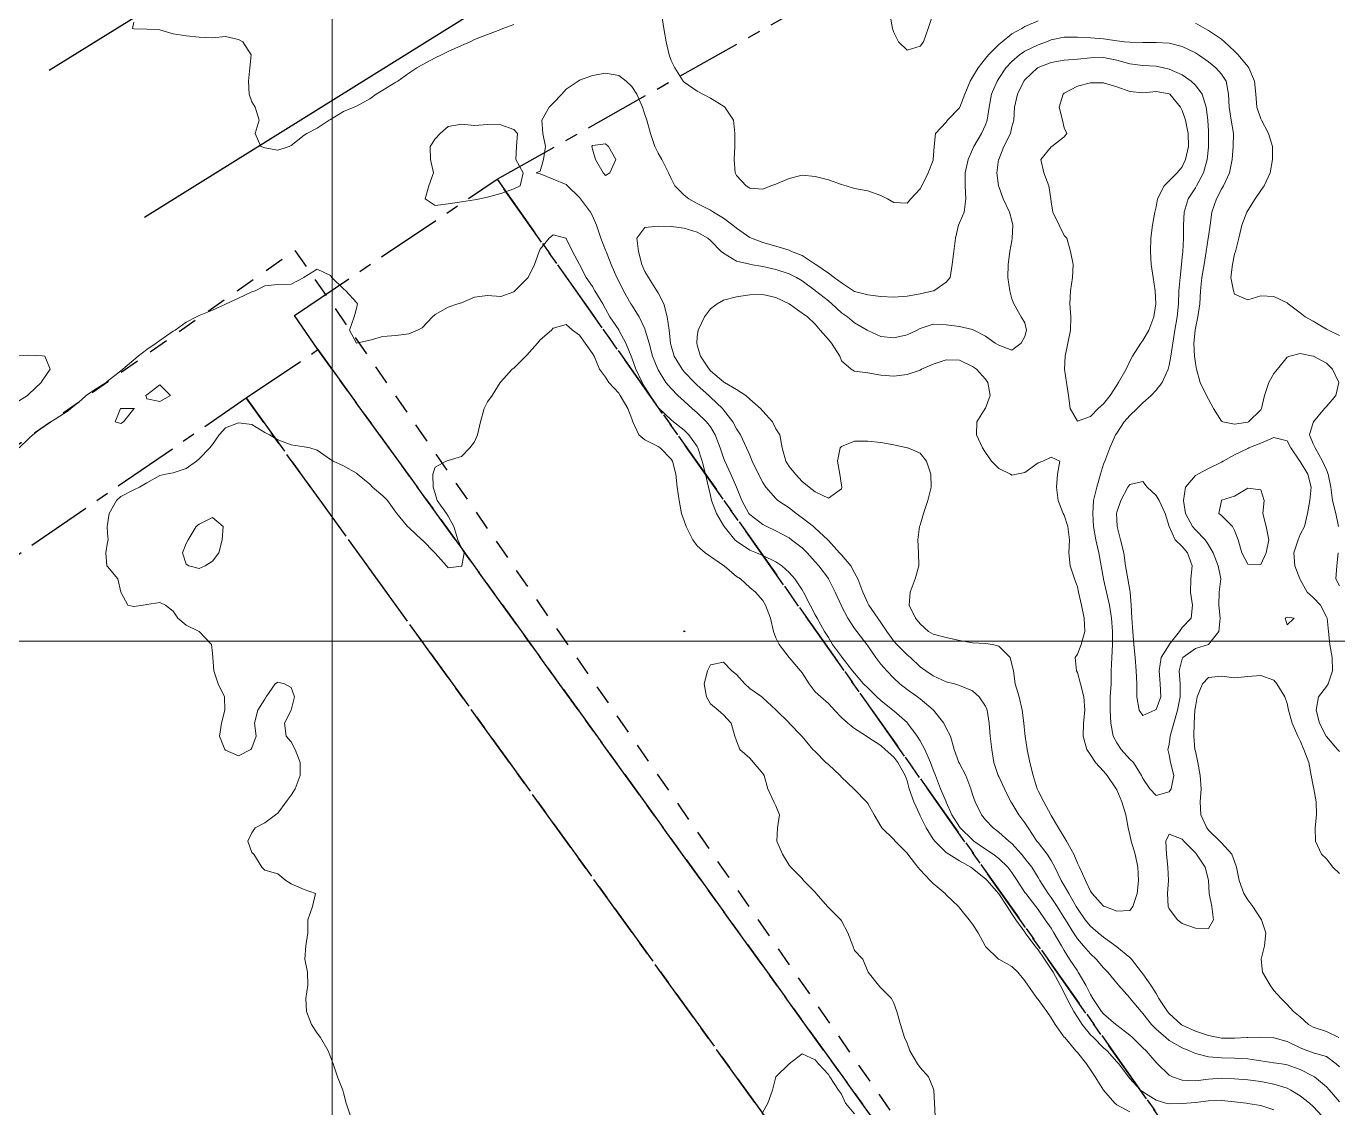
# Model space of a CAD drawing. Header units: centimetres. Extents: x 0 to 642158, y -847 to 649707.
# Drawn here: x 616955.1 to 617005.2, y 620669.6 to 620710.8 of the extents above; entities that cross this region are included whole.
import ezdxf

# ---------------------------------------------------------------- set-up
doc = ezdxf.new("R2010")
doc.units = ezdxf.units.CM
doc.header["$MEASUREMENT"] = 0
doc.linetypes.add('CENTERX2', pattern=[4, 2.5, -0.5, 0.5, -0.5])
doc.linetypes.add('JIS_02_0.7', pattern=[1.35, 0.75, -0.6])
for name, color, linetype, lineweight in [('MEV_grille', 254, 'Continuous', 9), ('WAL_parcellaire agricole', 7, 'JIS_02_0.7', 25), ('WAL_topographie 0.5', 253, 'Continuous', 20)]:
    doc.layers.add(name, color=color, linetype=linetype, lineweight=lineweight)
doc.layers.add('SPW_parcellaire cadastral', color=7, linetype='CENTERX2', lineweight=25, true_color=0xff0542)

# ---------------------------------------------------------------- blocks, each defined once
blk = doc.blocks.new('*U114')
at = {"layer": 'MEV_grille', "transparency": 33554687}
blk.add_lwpolyline([(-1338.461, 0), (1338.461, 0)], dxfattribs=at)
blk = doc.blocks.new('*U115')
at = {"layer": 'MEV_grille', "color": 0, "linetype": 'ByBlock', "lineweight": -2, "transparency": 16777216}
blk.add_blockref('*U114', (0, -1700), dxfattribs=at)
blk = doc.blocks.new('*U112')
at = {"layer": 'MEV_grille', "transparency": 33554687}
blk.add_lwpolyline([(0, 1825.476), (0, -1825.476)], dxfattribs=at)
blk = doc.blocks.new('*U113')
at = {"layer": 'MEV_grille', "color": 0, "linetype": 'ByBlock', "lineweight": -2, "transparency": 16777216}
blk.add_blockref('*U112', (1600, 0), dxfattribs=at)

msp = doc.modelspace()

# ---------------------------------------------------------------- linework, layer by layer
for points in [[(616959.655, 620703.552), (616982.944, 620718.069), (617008.046, 620732.586), (617035.72, 620747.406), (617113.599, 620785.514), (617149.59, 620803.66), (617192.99, 620824.68), (617220.21, 620838.29), (617257.26, 620856.739), (617304.592, 620879.574), (617342.397, 620898.93)], [(617283.421, 620876.852), (617222.327, 620846.91), (617191.327, 620831.788), (617146.717, 620809.104), (617121.916, 620796.553), (617076.852, 620775.08), (617033.603, 620753.757), (617000.637, 620736.82), (616975.534, 620721.245), (616956.026, 620709.147)]]:
    msp.add_lwpolyline(points)
at = {"layer": 'SPW_parcellaire cadastral'}
for points in [[(617082.838, 620766.859), (617087.915, 620758.877), (617126.08, 620714.089), (617140.94, 620702.104), (617180.2, 620666.244), (617198.721, 620649.645), (617202.743, 620647.528), (617211.738, 620638.85), (617219.57, 620629.325), (617224.544, 620619.8), (617242.443, 620568.633), (617131.683, 620480.394), (616973.114, 620705.004), (617082.838, 620766.859)], [(616966.277, 620698.502), (616965.379, 620699.807), (616973.114, 620705.004), (617131.683, 620480.394), (617089.979, 620446.981), (617077.211, 620463.523), (617115.225, 620492.551), (617093.254, 620522.584), (616966.277, 620698.502)], [(616966.277, 620698.502), (617093.254, 620522.584), (617090.635, 620520.577), (616963.541, 620696.656), (616966.277, 620698.502)], [(617090.635, 620520.577), (617054.469, 620492.986), (617020.072, 620537.549), (616919.091, 620666.134), (616963.541, 620696.656), (617090.635, 620520.577)]]:
    msp.add_lwpolyline(points, dxfattribs=at)
at = {"layer": 'WAL_parcellaire agricole'}
msp.add_lwpolyline([(616855.57, 620632.211), (616900.857, 620658.35), (616927.824, 620675.943), (616965.394, 620702.289), (616990.231, 620666.393), (617069.247, 620560.49), (617092.413, 620526.906), (616974.82, 620476.693), (616970.72, 620479.292), (616961.919, 620491.891), (616960.585, 620495.057), (616927.58, 620537.22), (616855.57, 620632.211)], dxfattribs=at)
at = {"layer": 'WAL_topographie 0.5'}
for points in [[(616989.385, 620710.25), (616989.25, 620710.076), (616988.75, 620709.933), (616988.43, 620710.25), (616988.25, 620710.603), (616988.198, 620710.75), (616988.112, 620711.25), (616988.123, 620711.75), (616988.25, 620712.003), (616988.367, 620712.25), (616988.75, 620712.642), (616988.915, 620712.75), (616989.25, 620712.909), (616989.75, 620712.799), (616989.815, 620712.75), (616990.136, 620712.25), (616990.004, 620711.75), (616989.75, 620711.299), (616989.722, 620711.25), (616989.553, 620710.75), (616989.385, 620710.25)], [(616959.25, 620711), (616959.2, 620710.75), (616959.25, 620710.737), (616959.75, 620710.726), (616960.25, 620710.703), (616960.75, 620710.55), (616961.25, 620710.474), (616961.75, 620710.427), (616962.25, 620710.4), (616962.75, 620710.447), (616963.25, 620710.328), (616963.406, 620710.25), (616963.726, 620709.75), (616963.681, 620709.25), (616963.622, 620708.75), (616963.65, 620708.25), (616963.75, 620707.95), (616963.88, 620707.75), (616964.04, 620707.25), (616963.875, 620706.75), (616964.092, 620706.25), (616964.25, 620706.206), (616964.75, 620706.116), (616965.176, 620706.25), (616965.25, 620706.285), (616965.75, 620706.68), (616965.852, 620706.75), (616966.25, 620706.957), (616966.705, 620707.25), (616966.75, 620707.281), (616967.25, 620707.586), (616967.657, 620707.75), (616967.75, 620707.79), (616968.25, 620708.065), (616968.503, 620708.25), (616968.75, 620708.4), (616969.25, 620708.703), (616969.318, 620708.75), (616969.75, 620709.05), (616970.055, 620709.25), (616970.25, 620709.371), (616970.75, 620709.633), (616970.988, 620709.75), (616971.25, 620709.879), (616971.75, 620710.102), (616972.081, 620710.25), (616972.25, 620710.333), (616972.75, 620710.529), (616973.25, 620710.72), (616973.326, 620710.75), (616973.75, 620710.905)], [(616979.399, 620711.25), (616979.478, 620710.75), (616979.555, 620710.25), (616979.675, 620709.75), (616979.75, 620709.538), (616979.886, 620709.25), (616980.204, 620708.75), (616980.25, 620708.705), (616980.75, 620708.368), (616980.964, 620708.25), (616981.25, 620708.094), (616981.75, 620707.79), (616981.805, 620707.75), (616982.124, 620707.25), (616982.186, 620706.75), (616982.186, 620706.25), (616982.16, 620705.75), (616982.197, 620705.25), (616982.25, 620705.143), (616982.617, 620704.75), (616982.75, 620704.659), (616983.25, 620704.623), (616983.553, 620704.75), (616983.75, 620704.816), (616984.25, 620705.029), (616984.75, 620705.152), (616985.25, 620705.11), (616985.75, 620704.984), (616986.25, 620704.801), (616986.425, 620704.75), (616986.75, 620704.643), (616987.25, 620704.56), (616987.75, 620704.385), (616988.004, 620704.25), (616988.25, 620704.112), (616988.75, 620704.094), (616988.901, 620704.25), (616989.25, 620704.635), (616989.317, 620704.75), (616989.553, 620705.25), (616989.75, 620705.733), (616989.754, 620705.75), (616989.791, 620706.25), (616989.834, 620706.75), (616990.25, 620707.18), (616990.295, 620707.25), (616990.75, 620707.721), (616990.768, 620707.75), (616990.951, 620708.25), (616991.155, 620708.75), (616991.25, 620708.892), (616991.466, 620709.25), (616991.75, 620709.611), (616991.86, 620709.75), (616992.25, 620710.14), (616992.386, 620710.25), (616992.75, 620710.547), (616993.136, 620710.75), (616993.25, 620710.827), (616993.75, 620711.049)], [(616999.75, 620710.958), (617000.115, 620710.75), (617000.25, 620710.677), (617000.75, 620710.345), (617000.857, 620710.25), (617001.25, 620709.893), (617001.38, 620709.75), (617001.75, 620709.308), (617001.795, 620709.25), (617002.013, 620708.75), (617002.053, 620708.25), (617002.09, 620707.75), (617002.25, 620707.307), (617002.276, 620707.25), (617002.542, 620706.75), (617002.688, 620706.25), (617002.692, 620705.75), (617002.607, 620705.25), (617002.382, 620704.75), (617002.25, 620704.572), (617002.034, 620704.25), (617001.75, 620703.81), (617001.716, 620703.75), (617001.521, 620703.25), (617001.405, 620702.75), (617001.282, 620702.25), (617001.25, 620702.144), (617001.172, 620701.75), (617001.107, 620701.25), (617001.204, 620700.75), (617001.25, 620700.615), (617001.75, 620700.404), (617002.25, 620700.556), (617002.75, 620700.534), (617003.25, 620700.285), (617003.295, 620700.25), (617003.75, 620699.901), (617003.942, 620699.75), (617004.25, 620699.582), (617004.75, 620699.287), (617004.824, 620699.25), (617005.25, 620699.045)], [(617005.25, 620669.8), (617004.867, 620670.25), (617004.75, 620670.378), (617004.297, 620670.75), (617004.25, 620670.778), (617003.75, 620671.035), (617003.25, 620671.219), (617003.04, 620671.25), (617002.75, 620671.296), (617002.25, 620671.364), (617001.75, 620671.439), (617001.25, 620671.468), (617000.75, 620671.476), (617000.25, 620671.522), (616999.75, 620671.651), (616999.526, 620671.75), (616999.25, 620671.857), (616998.75, 620672.143), (616998.62, 620672.25), (616998.25, 620672.575), (616998.083, 620672.75), (616997.75, 620673.174), (616997.679, 620673.25), (616997.266, 620673.75), (616997.25, 620673.771), (616996.82, 620674.25), (616996.75, 620674.334), (616996.409, 620674.75), (616996.25, 620674.917), (616995.962, 620675.25), (616995.75, 620675.447), (616995.487, 620675.75), (616995.25, 620676.024), (616995.105, 620676.25), (616994.797, 620676.75), (616994.75, 620676.828), (616994.484, 620677.25), (616994.25, 620677.599), (616994.137, 620677.75), (616993.812, 620678.25), (616993.75, 620678.361), (616993.516, 620678.75), (616993.25, 620679.087), (616993.112, 620679.25), (616992.75, 620679.654), (616992.635, 620679.75), (616992.25, 620680.093), (616992.042, 620680.25), (616991.75, 620680.555), (616991.595, 620680.75), (616991.347, 620681.25), (616991.25, 620681.533), (616991.181, 620681.75), (616990.992, 620682.25), (616990.75, 620682.707), (616990.728, 620682.75), (616990.543, 620683.25), (616990.404, 620683.75), (616990.25, 620684.06), (616990.155, 620684.25), (616989.764, 620684.75), (616989.75, 620684.762), (616989.25, 620685.175), (616989.149, 620685.25), (616988.75, 620685.534), (616988.479, 620685.75), (616988.25, 620685.968), (616987.978, 620686.25), (616987.75, 620686.495), (616987.557, 620686.75), (616987.25, 620687.2), (616987.214, 620687.25), (616986.834, 620687.75), (616986.75, 620687.86), (616986.488, 620688.25), (616986.25, 620688.716), (616986.232, 620688.75), (616986.012, 620689.25), (616985.759, 620689.75), (616985.75, 620689.764), (616985.382, 620690.25), (616985.25, 620690.403), (616984.943, 620690.75), (616984.75, 620690.939), (616984.348, 620691.25), (616984.25, 620691.322), (616983.75, 620691.591), (616983.398, 620691.75), (616983.25, 620691.825), (616982.75, 620692.206), (616982.713, 620692.25), (616982.448, 620692.75), (616982.25, 620693.25), (616982.25, 620693.25), (616982.025, 620693.75), (616981.8, 620694.25), (616981.75, 620694.376), (616981.622, 620694.75), (616981.435, 620695.25), (616981.25, 620695.554), (616981.1, 620695.75), (616980.75, 620696.085), (616980.559, 620696.25), (616980.25, 620696.53), (616980.012, 620696.75), (616979.75, 620697.012), (616979.551, 620697.25), (616979.25, 620697.73), (616979.24, 620697.75), (616979.044, 620698.25), (616978.908, 620698.75), (616978.766, 620699.25), (616978.75, 620699.292), (616978.531, 620699.75), (616978.25, 620700.193), (616978.215, 620700.25), (616977.935, 620700.75), (616977.75, 620701.109), (616977.679, 620701.25), (616977.461, 620701.75), (616977.267, 620702.25), (616977.25, 620702.292), (616977.075, 620702.75), (616976.899, 620703.25), (616976.75, 620703.602), (616976.675, 620703.75), (616976.297, 620704.25), (616976.25, 620704.308), (616975.801, 620704.75), (616975.75, 620704.803), (616975.25, 620705), (616974.75, 620705.209), (616974.602, 620705.25), (616974.75, 620705.312), (616974.884, 620705.75), (616974.952, 620706.25), (616974.856, 620706.75), (616974.819, 620707.25), (616975.096, 620707.75), (616975.25, 620707.911), (616975.58, 620708.25), (616975.75, 620708.436), (616976.208, 620708.75), (616976.25, 620708.779), (616976.75, 620708.958), (616977.25, 620709.046), (616977.75, 620708.955), (616978.039, 620708.75), (616978.25, 620708.547), (616978.437, 620708.25), (616978.663, 620707.75), (616978.75, 620707.474), (616978.818, 620707.25), (616978.964, 620706.75), (616979.13, 620706.25), (616979.25, 620705.995), (616979.401, 620705.75), (616979.649, 620705.25), (616979.75, 620705.026), (616979.886, 620704.75), (616980.25, 620704.399), (616980.428, 620704.25), (616980.75, 620704.078), (616981.25, 620703.825), (616981.368, 620703.75), (616981.75, 620703.522), (616982.111, 620703.25), (616982.25, 620703.131), (616982.75, 620702.781), (616982.815, 620702.75), (616983.25, 620702.587), (616983.75, 620702.455), (616984.25, 620702.294), (616984.346, 620702.25), (616984.75, 620702.091), (616985.25, 620701.768), (616985.275, 620701.75), (616985.75, 620701.42), (616985.975, 620701.25), (616986.25, 620701.045), (616986.708, 620700.75), (616986.75, 620700.725), (616987.25, 620700.587), (616987.75, 620700.533), (616988.25, 620700.499), (616988.75, 620700.546), (616989.25, 620700.636), (616989.75, 620700.744), (616989.771, 620700.75), (616990.25, 620701.078), (616990.391, 620701.25), (616990.469, 620701.75), (616990.534, 620702.25), (616990.598, 620702.75), (616990.71, 620703.25), (616990.75, 620703.34), (616990.931, 620703.75), (616990.993, 620704.25), (616990.966, 620704.75), (616990.971, 620705.25), (616991.079, 620705.75), (616991.25, 620706.14), (616991.299, 620706.25), (616991.588, 620706.75), (616991.75, 620707.078), (616991.813, 620707.25), (616991.883, 620707.75), (616991.971, 620708.25), (616992.189, 620708.75), (616992.25, 620708.844), (616992.522, 620709.25), (616992.75, 620709.498), (616993.042, 620709.75), (616993.25, 620709.887), (616993.75, 620710.126), (616994.073, 620710.25), (616994.25, 620710.32), (616994.75, 620710.419), (616995.25, 620710.429), (616995.75, 620710.403), (616996.25, 620710.358), (616996.75, 620710.284), (616997.05, 620710.25), (616997.25, 620710.226), (616997.75, 620710.222), (616998.25, 620710.223), (616998.75, 620710.188), (616999.25, 620710.066), (616999.75, 620709.827), (616999.866, 620709.75), (617000.25, 620709.479), (617000.53, 620709.25), (617000.75, 620709.009), (617000.925, 620708.75), (617001.019, 620708.25), (617001.035, 620707.75), (617001.117, 620707.25), (617001.209, 620706.75), (617001.195, 620706.25), (617001.149, 620705.75), (617001.047, 620705.25), (617000.82, 620704.75), (617000.75, 620704.624), (617000.553, 620704.25), (617000.384, 620703.75), (617000.314, 620703.25), (617000.25, 620702.818), (617000.241, 620702.75), (617000.163, 620702.25), (617000.081, 620701.75), (617000.004, 620701.25), (616999.953, 620700.75), (616999.916, 620700.25), (616999.848, 620699.75), (616999.75, 620699.314), (616999.738, 620699.25), (616999.691, 620698.75), (616999.721, 620698.25), (616999.75, 620697.985), (616999.79, 620697.75), (616999.934, 620697.25), (617000.17, 620696.75), (617000.25, 620696.609), (617000.445, 620696.25), (617000.75, 620695.777), (617000.803, 620695.75), (617001.25, 620695.652), (617001.75, 620695.738), (617001.774, 620695.75), (617002.25, 620696.205), (617002.274, 620696.25), (617002.394, 620696.75), (617002.551, 620697.25), (617002.75, 620697.585), (617002.884, 620697.75), (617003.25, 620698.208), (617003.351, 620698.25), (617003.75, 620698.358), (617004.25, 620698.254), (617004.257, 620698.25), (617004.75, 620697.987), (617004.977, 620697.75), (617005.227, 620697.25), (617005.105, 620696.75), (617004.75, 620696.33), (617004.679, 620696.25), (617004.257, 620695.75), (617004.25, 620695.725), (617004.11, 620695.25), (617004.25, 620694.912), (617004.323, 620694.75), (617004.604, 620694.25), (617004.75, 620693.911), (617004.821, 620693.75), (617004.92, 620693.25), (617004.987, 620692.75), (617005.114, 620692.25), (617005.206, 620691.75)], [(617005.25, 620671.139), (617005.129, 620671.25), (617004.75, 620671.532), (617004.25, 620671.675), (617004.045, 620671.75), (617003.75, 620671.865), (617003.25, 620672.106), (617002.75, 620672.249), (617002.719, 620672.25), (617002.25, 620672.27), (617001.75, 620672.253), (617001.712, 620672.25), (617001.25, 620672.227), (617000.75, 620672.23), (617000.636, 620672.25), (617000.25, 620672.332), (616999.75, 620672.498), (616999.25, 620672.721), (616999.207, 620672.75), (616998.75, 620673.177), (616998.687, 620673.25), (616998.363, 620673.75), (616998.25, 620673.939), (616998.057, 620674.25), (616997.75, 620674.686), (616997.702, 620674.75), (616997.311, 620675.25), (616997.25, 620675.31), (616996.75, 620675.713), (616996.706, 620675.75), (616996.25, 620676.08), (616996.049, 620676.25), (616995.75, 620676.504), (616995.549, 620676.75), (616995.25, 620677.177), (616995.206, 620677.25), (616994.92, 620677.75), (616994.75, 620678.053), (616994.633, 620678.25), (616994.39, 620678.75), (616994.25, 620679.007), (616994.098, 620679.25), (616993.75, 620679.696), (616993.708, 620679.75), (616993.377, 620680.25), (616993.25, 620680.441), (616993.012, 620680.75), (616992.75, 620681.199), (616992.717, 620681.25), (616992.472, 620681.75), (616992.25, 620682.21), (616992.232, 620682.25), (616992.068, 620682.75), (616991.98, 620683.25), (616991.924, 620683.75), (616991.88, 620684.25), (616991.806, 620684.75), (616991.75, 620684.902), (616991.507, 620685.25), (616991.25, 620685.478), (616990.75, 620685.692), (616990.556, 620685.75), (616990.25, 620685.83), (616989.75, 620686.056), (616989.471, 620686.25), (616989.25, 620686.405), (616988.877, 620686.75), (616988.75, 620686.859), (616988.356, 620687.25), (616988.25, 620687.374), (616987.979, 620687.75), (616987.75, 620688.091), (616987.635, 620688.25), (616987.292, 620688.75), (616987.25, 620688.834), (616987.069, 620689.25), (616986.88, 620689.75), (616986.75, 620689.985), (616986.607, 620690.25), (616986.25, 620690.667), (616986.18, 620690.75), (616985.75, 620691.223), (616985.726, 620691.25), (616985.25, 620691.691), (616985.18, 620691.75), (616984.75, 620692.083), (616984.525, 620692.25), (616984.25, 620692.461), (616983.827, 620692.75), (616983.75, 620692.818), (616983.365, 620693.25), (616983.25, 620693.43), (616983.081, 620693.75), (616982.847, 620694.25), (616982.75, 620694.479), (616982.628, 620694.75), (616982.398, 620695.25), (616982.25, 620695.476), (616982.099, 620695.75), (616981.75, 620696.204), (616981.712, 620696.25), (616981.25, 620696.693), (616981.187, 620696.75), (616980.75, 620697.147), (616980.64, 620697.25), (616980.25, 620697.654), (616980.168, 620697.75), (616979.861, 620698.25), (616979.75, 620698.642), (616979.723, 620698.75), (616979.671, 620699.25), (616979.603, 620699.75), (616979.474, 620700.25), (616979.25, 620700.674), (616979.207, 620700.75), (616978.885, 620701.25), (616978.75, 620701.481), (616978.636, 620701.75), (616978.506, 620702.25), (616978.445, 620702.75), (616978.75, 620703.155), (616979.25, 620703.214), (616979.75, 620703.197), (616980.25, 620703.132), (616980.75, 620702.981), (616981.151, 620702.75), (616981.25, 620702.664), (616981.666, 620702.25), (616981.75, 620702.177), (616982.25, 620701.882), (616982.75, 620701.756), (616982.783, 620701.75), (616983.25, 620701.669), (616983.75, 620701.554), (616984.25, 620701.391), (616984.528, 620701.25), (616984.75, 620701.122), (616985.25, 620700.761), (616985.263, 620700.75), (616985.75, 620700.358), (616985.882, 620700.25), (616986.25, 620699.911), (616986.474, 620699.75), (616986.75, 620699.53), (616987.23, 620699.25), (616987.25, 620699.235), (616987.75, 620698.996), (616988.25, 620698.949), (616988.75, 620699.068), (616989.133, 620699.25), (616989.25, 620699.313), (616989.75, 620699.469), (616990.25, 620699.444), (616990.75, 620699.385), (616991.25, 620699.272), (616991.295, 620699.25), (616991.75, 620699.012), (616992.118, 620698.75), (616992.25, 620698.667), (616992.75, 620698.479), (616993.105, 620698.75), (616993.25, 620699.008), (616993.313, 620699.25), (616993.25, 620699.518), (616993.102, 620699.75), (616992.828, 620700.25), (616992.75, 620700.439), (616992.679, 620700.75), (616992.596, 620701.25), (616992.615, 620701.75), (616992.676, 620702.25), (616992.75, 620702.657), (616992.763, 620702.75), (616992.792, 620703.25), (616992.75, 620703.41), (616992.654, 620703.75), (616992.419, 620704.25), (616992.25, 620704.725), (616992.242, 620704.75), (616992.179, 620705.25), (616992.246, 620705.75), (616992.25, 620705.76), (616992.45, 620706.25), (616992.693, 620706.75), (616992.75, 620706.997), (616992.824, 620707.25), (616992.854, 620707.75), (616992.967, 620708.25), (616993.212, 620708.75), (616993.25, 620708.798), (616993.726, 620709.25), (616993.75, 620709.265), (616994.25, 620709.454), (616994.75, 620709.546), (616995.25, 620709.586), (616995.75, 620709.631), (616996.25, 620709.649), (616996.75, 620709.548), (616997.25, 620709.411), (616997.75, 620709.348), (616998.25, 620709.311), (616998.541, 620709.25), (616998.75, 620709.206), (616999.25, 620708.988), (616999.597, 620708.75), (616999.75, 620708.595), (617000.016, 620708.25), (617000.164, 620707.75), (617000.226, 620707.25), (617000.25, 620706.836), (617000.255, 620706.75), (617000.253, 620706.25), (617000.25, 620706.223), (617000.2, 620705.75), (617000.065, 620705.25), (616999.797, 620704.75), (616999.75, 620704.67), (616999.481, 620704.25), (616999.327, 620703.75), (616999.294, 620703.25), (616999.292, 620702.75), (616999.268, 620702.25), (616999.25, 620702.029), (616999.222, 620701.75), (616999.169, 620701.25), (616999.125, 620700.75), (616999.103, 620700.25), (616999.056, 620699.75), (616998.965, 620699.25), (616998.886, 620698.75), (616998.814, 620698.25), (616998.75, 620697.904), (616998.712, 620697.75), (616998.485, 620697.25), (616998.25, 620696.958), (616998.06, 620696.75), (616997.75, 620696.472), (616997.529, 620696.25), (616997.25, 620695.988), (616997.039, 620695.75), (616996.75, 620695.313), (616996.71, 620695.25), (616996.487, 620694.75), (616996.291, 620694.25), (616996.25, 620694.132), (616996.138, 620693.75), (616995.993, 620693.25), (616995.869, 620692.75), (616995.834, 620692.25), (616995.871, 620691.75), (616995.959, 620691.25), (616996.069, 620690.75), (616996.155, 620690.25), (616996.249, 620689.75), (616996.25, 620689.745), (616996.366, 620689.25), (616996.479, 620688.75), (616996.555, 620688.25), (616996.594, 620687.75), (616996.59, 620687.25), (616996.559, 620686.75), (616996.541, 620686.25), (616996.533, 620685.75), (616996.506, 620685.25), (616996.498, 620684.75), (616996.522, 620684.25), (616996.616, 620683.75), (616996.75, 620683.496), (616996.923, 620683.25), (616997.25, 620682.873), (616997.394, 620682.75), (616997.701, 620682.25), (616997.75, 620682.144), (616998.016, 620681.75), (616998.25, 620681.492), (616998.75, 620681.632), (616998.83, 620681.75), (616998.935, 620682.25), (616998.804, 620682.75), (616998.75, 620683.042), (616998.697, 620683.25), (616998.75, 620683.44), (616998.793, 620683.75), (616998.926, 620684.25), (616999.073, 620684.75), (616999.175, 620685.25), (616999.166, 620685.75), (616999.134, 620686.25), (616999.25, 620686.703), (616999.275, 620686.75), (616999.75, 620687.099), (617000.25, 620687.246), (617000.257, 620687.25), (617000.643, 620687.75), (617000.691, 620688.25), (617000.647, 620688.75), (617000.661, 620689.25), (617000.721, 620689.75), (617000.626, 620690.25), (617000.435, 620690.75), (617000.25, 620691.051), (617000.122, 620691.25), (616999.75, 620691.628), (616999.641, 620691.75), (616999.37, 620692.25), (616999.292, 620692.75), (616999.371, 620693.25), (616999.75, 620693.693), (616999.85, 620693.75), (617000.25, 620693.972), (617000.75, 620694.213), (617000.809, 620694.25), (617001.25, 620694.487), (617001.75, 620694.733), (617001.789, 620694.75), (617002.25, 620694.932), (617002.75, 620695.153), (617003.25, 620695.021), (617003.389, 620694.75), (617003.739, 620694.25), (617003.75, 620694.237), (617004.039, 620693.75), (617004.167, 620693.25), (617004.119, 620692.75), (617004.033, 620692.25), (617003.909, 620691.75), (617003.75, 620691.444), (617003.671, 620691.25), (617003.512, 620690.75), (617003.542, 620690.25), (617003.737, 620689.75), (617003.75, 620689.727), (617004.015, 620689.25), (617004.25, 620689.041), (617004.521, 620688.75), (617004.75, 620688.302), (617004.775, 620688.25), (617004.828, 620687.75), (617004.875, 620687.25), (617004.971, 620686.75), (617004.986, 620686.25), (617004.815, 620685.75), (617004.75, 620685.644), (617004.452, 620685.25), (617004.359, 620684.75), (617004.488, 620684.25), (617004.739, 620683.75), (617004.75, 620683.735), (617005.178, 620683.25), (617005.25, 620683.165)], [(616996.043, 620696.25), (616995.75, 620695.945), (616995.25, 620695.778), (616994.972, 620696.25), (616994.905, 620696.75), (616994.836, 620697.25), (616994.76, 620697.75), (616994.778, 620698.25), (616994.883, 620698.75), (616994.986, 620699.25), (616994.994, 620699.75), (616994.957, 620700.25), (616994.993, 620700.75), (616995.069, 620701.25), (616995.092, 620701.75), (616994.983, 620702.25), (616994.845, 620702.75), (616994.75, 620702.855), (616994.558, 620703.25), (616994.313, 620703.75), (616994.25, 620704.139), (616994.237, 620704.25), (616994.158, 620704.75), (616993.966, 620705.25), (616993.86, 620705.75), (616994.25, 620706.24), (616994.269, 620706.25), (616994.75, 620706.621), (616994.847, 620706.75), (616994.75, 620706.959), (616994.679, 620707.25), (616994.559, 620707.75), (616994.706, 620708.25), (616994.75, 620708.288), (616995.25, 620708.555), (616995.75, 620708.676), (616996.25, 620708.684), (616996.75, 620708.534), (616997.25, 620708.355), (616997.75, 620708.3), (616998.25, 620708.349), (616998.75, 620708.267), (616998.774, 620708.25), (616999.181, 620707.75), (616999.25, 620707.624), (616999.373, 620707.25), (616999.48, 620706.75), (616999.484, 620706.25), (616999.373, 620705.75), (616999.25, 620705.481), (616999.063, 620705.25), (616998.75, 620704.939), (616998.565, 620704.75), (616998.31, 620704.25), (616998.25, 620703.95), (616998.202, 620703.75), (616998.11, 620703.25), (616998.05, 620702.75), (616998.036, 620702.25), (616998.063, 620701.75), (616998.138, 620701.25), (616998.219, 620700.75), (616998.24, 620700.25), (616998.166, 620699.75), (616997.97, 620699.25), (616997.75, 620698.844), (616997.669, 620698.75), (616997.356, 620698.25), (616997.25, 620698.055), (616997.106, 620697.75), (616996.823, 620697.25), (616996.75, 620697.143), (616996.496, 620696.75), (616996.25, 620696.439), (616996.043, 620696.25)], [(616972.458, 620704.25), (616972.25, 620704.211), (616971.75, 620704.142), (616971.25, 620704.059), (616970.75, 620704.002), (616970.368, 620704.25), (616970.511, 620704.75), (616970.684, 620705.25), (616970.565, 620705.75), (616970.558, 620706.25), (616970.75, 620706.549), (616970.939, 620706.75), (616971.25, 620707.01), (616971.75, 620707.098), (616972.25, 620707.051), (616972.75, 620707.087), (616973.25, 620707.081), (616973.75, 620706.894), (616973.884, 620706.75), (616973.848, 620706.25), (616973.828, 620705.75), (616974.106, 620705.25), (616973.992, 620704.75), (616973.75, 620704.642), (616973.25, 620704.462), (616972.75, 620704.319), (616972.458, 620704.25)], [(616977.414, 620705.25), (616977.25, 620705.144), (616977.153, 620705.25), (616976.87, 620705.75), (616976.75, 620706.146), (616976.73, 620706.25), (616976.75, 620706.295), (616977.25, 620706.351), (616977.36, 620706.25), (616977.64, 620705.75), (616977.414, 620705.25)], [(617004.585, 620669.25), (617004.25, 620669.625), (617004.11, 620669.75), (617003.75, 620670.036), (617003.392, 620670.25), (617003.25, 620670.322), (617002.75, 620670.474), (617002.25, 620670.573), (617001.75, 620670.64), (617001.25, 620670.682), (617000.75, 620670.703), (617000.25, 620670.668), (616999.75, 620670.607), (616999.25, 620670.624), (616998.882, 620670.75), (616998.75, 620670.824), (616998.304, 620671.25), (616998.25, 620671.3), (616997.868, 620671.75), (616997.75, 620671.868), (616997.353, 620672.25), (616997.25, 620672.347), (616996.75, 620672.725), (616996.718, 620672.75), (616996.25, 620673.161), (616996.176, 620673.25), (616995.834, 620673.75), (616995.75, 620673.891), (616995.577, 620674.25), (616995.286, 620674.75), (616995.25, 620674.798), (616994.955, 620675.25), (616994.75, 620675.57), (616994.638, 620675.75), (616994.352, 620676.25), (616994.25, 620676.422), (616994.027, 620676.75), (616993.75, 620677.141), (616993.665, 620677.25), (616993.278, 620677.75), (616993.25, 620677.794), (616992.954, 620678.25), (616992.75, 620678.552), (616992.592, 620678.75), (616992.25, 620679.086), (616992.04, 620679.25), (616991.75, 620679.447), (616991.305, 620679.75), (616991.25, 620679.796), (616990.776, 620680.25), (616990.75, 620680.291), (616990.464, 620680.75), (616990.25, 620681.234), (616990.242, 620681.25), (616990.027, 620681.75), (616989.835, 620682.25), (616989.75, 620682.464), (616989.641, 620682.75), (616989.425, 620683.25), (616989.25, 620683.571), (616989.137, 620683.75), (616988.771, 620684.25), (616988.75, 620684.271), (616988.25, 620684.718), (616988.207, 620684.75), (616987.75, 620685.113), (616987.598, 620685.25), (616987.25, 620685.594), (616987.09, 620685.75), (616986.75, 620686.155), (616986.669, 620686.25), (616986.279, 620686.75), (616986.25, 620686.789), (616985.906, 620687.25), (616985.75, 620687.513), (616985.598, 620687.75), (616985.318, 620688.25), (616985.25, 620688.384), (616985.052, 620688.75), (616984.807, 620689.25), (616984.75, 620689.341), (616984.47, 620689.75), (616984.25, 620690), (616983.974, 620690.25), (616983.75, 620690.399), (616983.25, 620690.645), (616983.002, 620690.75), (616982.75, 620690.856), (616982.25, 620691.193), (616982.187, 620691.25), (616981.774, 620691.75), (616981.75, 620691.789), (616981.477, 620692.25), (616981.296, 620692.75), (616981.25, 620692.936), (616981.179, 620693.25), (616981.064, 620693.75), (616980.934, 620694.25), (616980.775, 620694.75), (616980.75, 620694.8), (616980.431, 620695.25), (616980.25, 620695.427), (616979.835, 620695.75), (616979.75, 620695.819), (616979.29, 620696.25), (616979.25, 620696.293), (616978.948, 620696.75), (616978.75, 620697.075), (616978.645, 620697.25), (616978.401, 620697.75), (616978.25, 620698.184), (616978.222, 620698.25), (616978.025, 620698.75), (616977.757, 620699.25), (616977.75, 620699.261), (616977.413, 620699.75), (616977.25, 620700.059), (616977.14, 620700.25), (616976.84, 620700.75), (616976.75, 620700.909), (616976.51, 620701.25), (616976.25, 620701.75), (616976.25, 620701.75), (616975.99, 620702.25), (616975.75, 620702.744), (616975.733, 620702.75), (616975.25, 620702.875), (616975.101, 620702.75), (616974.75, 620702.338), (616974.711, 620702.25), (616974.538, 620701.75), (616974.294, 620701.25), (616974.25, 620701.198), (616973.792, 620700.75), (616973.75, 620700.71), (616973.25, 620700.528), (616972.75, 620700.567), (616972.25, 620700.506), (616971.75, 620700.29), (616971.613, 620700.25), (616971.25, 620700.118), (616970.75, 620699.843), (616970.65, 620699.75), (616970.25, 620699.329), (616970.079, 620699.25), (616969.75, 620699.108), (616969.25, 620699.046), (616968.75, 620699.003), (616968.25, 620698.867), (616967.75, 620698.75), (616967.75, 620698.75), (616967.75, 620698.75), (616967.486, 620699.25), (616967.66, 620699.75), (616967.75, 620700.071), (616967.786, 620700.25), (616967.75, 620700.302), (616967.337, 620700.75), (616967.25, 620700.815), (616966.809, 620701.25), (616966.75, 620701.327), (616966.25, 620701.577), (616965.75, 620701.262), (616965.736, 620701.25), (616965.25, 620701.003), (616964.75, 620700.982), (616964.25, 620700.936), (616963.875, 620700.75), (616963.75, 620700.703), (616963.25, 620700.462), (616962.769, 620700.25), (616962.75, 620700.242), (616962.25, 620700.005), (616961.75, 620699.807), (616961.646, 620699.75), (616961.25, 620699.543), (616960.826, 620699.25), (616960.75, 620699.2), (616960.25, 620698.853), (616960.108, 620698.75), (616959.75, 620698.51), (616959.415, 620698.25), (616959.25, 620698.114), (616958.827, 620697.75), (616958.75, 620697.69), (616958.25, 620697.292), (616958.194, 620697.25), (616957.75, 620696.962), (616957.438, 620696.75), (616957.25, 620696.591), (616956.847, 620696.25), (616956.75, 620696.171), (616956.25, 620695.844), (616956.085, 620695.75), (616955.75, 620695.526), (616955.394, 620695.25), (616955.25, 620695.114), (616954.879, 620694.75)], [(616997.361, 620677.25), (616997.25, 620677.102), (616996.75, 620677.076), (616996.294, 620677.25), (616996.25, 620677.268), (616995.815, 620677.75), (616995.75, 620677.84), (616995.558, 620678.25), (616995.33, 620678.75), (616995.25, 620678.914), (616995.11, 620679.25), (616994.837, 620679.75), (616994.75, 620679.896), (616994.524, 620680.25), (616994.25, 620680.732), (616994.241, 620680.75), (616993.974, 620681.25), (616993.75, 620681.669), (616993.714, 620681.75), (616993.569, 620682.25), (616993.438, 620682.75), (616993.329, 620683.25), (616993.263, 620683.75), (616993.25, 620683.846), (616993.211, 620684.25), (616993.144, 620684.75), (616993.025, 620685.25), (616992.882, 620685.75), (616992.814, 620686.25), (616992.75, 620686.487), (616992.686, 620686.75), (616992.25, 620687.192), (616992.013, 620687.25), (616991.75, 620687.291), (616991.25, 620687.317), (616990.75, 620687.402), (616990.25, 620687.521), (616989.75, 620687.648), (616989.57, 620687.75), (616989.25, 620688.035), (616989.077, 620688.25), (616988.835, 620688.75), (616988.867, 620689.25), (616989.067, 620689.75), (616989.2, 620690.25), (616989.189, 620690.75), (616989.163, 620691.25), (616989.23, 620691.75), (616989.25, 620691.806), (616989.374, 620692.25), (616989.55, 620692.75), (616989.671, 620693.25), (616989.66, 620693.75), (616989.493, 620694.25), (616989.25, 620694.553), (616988.781, 620694.75), (616988.75, 620694.758), (616988.25, 620694.864), (616987.75, 620694.953), (616987.25, 620695.011), (616986.75, 620695.007), (616986.25, 620694.81), (616986.204, 620694.75), (616986.103, 620694.25), (616986.181, 620693.75), (616986.25, 620693.333), (616986.26, 620693.25), (616986.25, 620693.194), (616985.75, 620692.828), (616985.25, 620693.077), (616985.017, 620693.25), (616984.75, 620693.476), (616984.493, 620693.75), (616984.25, 620694.048), (616984.132, 620694.25), (616983.986, 620694.75), (616983.892, 620695.25), (616983.75, 620695.484), (616983.616, 620695.75), (616983.25, 620696.157), (616983.163, 620696.25), (616982.75, 620696.611), (616982.602, 620696.75), (616982.25, 620696.985), (616981.791, 620697.25), (616981.75, 620697.272), (616981.25, 620697.697), (616981.199, 620697.75), (616980.877, 620698.25), (616980.75, 620698.675), (616980.73, 620698.75), (616980.75, 620698.984), (616980.783, 620699.25), (616981.018, 620699.75), (616981.25, 620700.064), (616981.511, 620700.25), (616981.75, 620700.383), (616982.25, 620700.513), (616982.75, 620700.589), (616983.25, 620700.606), (616983.75, 620700.49), (616984.25, 620700.252), (616984.253, 620700.25), (616984.75, 620699.896), (616984.949, 620699.75), (616985.25, 620699.478), (616985.437, 620699.25), (616985.75, 620698.884), (616985.866, 620698.75), (616986.184, 620698.25), (616986.25, 620698.074), (616986.614, 620697.75), (616986.75, 620697.683), (616987.25, 620697.614), (616987.75, 620697.521), (616988.25, 620697.484), (616988.75, 620697.551), (616989.25, 620697.714), (616989.304, 620697.75), (616989.75, 620697.942), (616990.25, 620698.115), (616990.75, 620698.098), (616991.25, 620697.863), (616991.403, 620697.75), (616991.75, 620697.368), (616991.839, 620697.25), (616991.926, 620696.75), (616991.75, 620696.273), (616991.735, 620696.25), (616991.415, 620695.75), (616991.399, 620695.25), (616991.626, 620694.75), (616991.75, 620694.578), (616991.976, 620694.25), (616992.25, 620693.964), (616992.694, 620693.75), (616992.75, 620693.717), (616992.929, 620693.75), (616993.25, 620693.816), (616993.75, 620694.176), (616993.926, 620694.25), (616994.25, 620694.393), (616994.574, 620694.25), (616994.49, 620693.75), (616994.45, 620693.25), (616994.512, 620692.75), (616994.711, 620692.25), (616994.75, 620692.185), (616994.891, 620691.75), (616994.946, 620691.25), (616994.926, 620690.75), (616994.976, 620690.25), (616995.143, 620689.75), (616995.25, 620689.454), (616995.297, 620689.25), (616995.409, 620688.75), (616995.513, 620688.25), (616995.529, 620687.75), (616995.389, 620687.25), (616995.25, 620686.882), (616995.16, 620686.75), (616995.21, 620686.25), (616995.25, 620686.187), (616995.371, 620685.75), (616995.493, 620685.25), (616995.538, 620684.75), (616995.484, 620684.25), (616995.466, 620683.75), (616995.61, 620683.25), (616995.75, 620683.038), (616995.937, 620682.75), (616996.25, 620682.417), (616996.39, 620682.25), (616996.728, 620681.75), (616996.75, 620681.71), (616996.945, 620681.25), (616997.099, 620680.75), (616997.193, 620680.25), (616997.25, 620679.987), (616997.303, 620679.75), (616997.454, 620679.25), (616997.562, 620678.75), (616997.577, 620678.25), (616997.527, 620677.75), (616997.361, 620677.25)], [(617002.75, 620669.5), (617002.25, 620669.657), (617001.75, 620669.744), (617001.704, 620669.75), (617001.25, 620669.807), (617000.75, 620669.856), (617000.25, 620669.84), (616999.75, 620669.782), (616999.42, 620669.75), (616999.25, 620669.732), (616998.75, 620669.722), (616998.629, 620669.75), (616998.25, 620669.86), (616997.75, 620670.187), (616997.664, 620670.25), (616997.25, 620670.697), (616997.205, 620670.75), (616996.827, 620671.25), (616996.75, 620671.332), (616996.384, 620671.75), (616996.25, 620671.868), (616995.863, 620672.25), (616995.75, 620672.364), (616995.438, 620672.75), (616995.25, 620673.036), (616995.117, 620673.25), (616994.851, 620673.75), (616994.75, 620673.957), (616994.587, 620674.25), (616994.32, 620674.75), (616994.25, 620674.867), (616993.993, 620675.25), (616993.75, 620675.6), (616993.623, 620675.75), (616993.263, 620676.25), (616993.25, 620676.27), (616992.907, 620676.75), (616992.75, 620676.981), (616992.571, 620677.25), (616992.25, 620677.74), (616992.242, 620677.75), (616991.81, 620678.25), (616991.75, 620678.311), (616991.25, 620678.71), (616991.189, 620678.75), (616990.75, 620678.997), (616990.346, 620679.25), (616990.25, 620679.318), (616989.809, 620679.75), (616989.75, 620679.829), (616989.48, 620680.25), (616989.25, 620680.718), (616989.233, 620680.75), (616989.005, 620681.25), (616988.836, 620681.75), (616988.75, 620682.055), (616988.676, 620682.25), (616988.395, 620682.75), (616988.25, 620682.95), (616987.914, 620683.25), (616987.75, 620683.391), (616987.25, 620683.721), (616987.21, 620683.75), (616986.75, 620684.041), (616986.493, 620684.25), (616986.25, 620684.465), (616985.981, 620684.75), (616985.75, 620685.006), (616985.458, 620685.25), (616985.25, 620685.444), (616985.015, 620685.75), (616984.75, 620686.172), (616984.691, 620686.25), (616984.257, 620686.75), (616984.25, 620686.758), (616983.869, 620687.25), (616983.75, 620687.503), (616983.657, 620687.75), (616983.536, 620688.25), (616983.351, 620688.75), (616983.25, 620688.926), (616982.969, 620689.25), (616982.75, 620689.423), (616982.394, 620689.75), (616982.25, 620689.847), (616981.772, 620690.25), (616981.75, 620690.266), (616981.25, 620690.604), (616981.044, 620690.75), (616980.75, 620691.017), (616980.585, 620691.25), (616980.323, 620691.75), (616980.25, 620691.968), (616980.143, 620692.25), (616980.056, 620692.75), (616979.985, 620693.25), (616979.924, 620693.75), (616979.8, 620694.25), (616979.75, 620694.327), (616979.329, 620694.75), (616979.25, 620694.801), (616978.75, 620695.061), (616978.523, 620695.25), (616978.286, 620695.75), (616978.25, 620695.865), (616978.1, 620696.25), (616977.806, 620696.75), (616977.75, 620696.836), (616977.379, 620697.25), (616977.25, 620697.448), (616977.018, 620697.75), (616976.809, 620698.25), (616976.75, 620698.348), (616976.467, 620698.75), (616976.25, 620699.055), (616975.992, 620699.25), (616975.75, 620699.464), (616975.25, 620699.32), (616975.186, 620699.25), (616974.75, 620698.87), (616974.649, 620698.75), (616974.25, 620698.296), (616974.202, 620698.25), (616973.75, 620697.798), (616973.682, 620697.75), (616973.25, 620697.275), (616973.231, 620697.25), (616972.928, 620696.75), (616972.75, 620696.504), (616972.613, 620696.25), (616972.477, 620695.75), (616972.365, 620695.25), (616972.25, 620694.98), (616972.076, 620694.75), (616971.75, 620694.429), (616971.25, 620694.265), (616971.173, 620694.25), (616970.75, 620694.011), (616970.66, 620693.75), (616970.676, 620693.25), (616970.75, 620693.011), (616970.823, 620692.75), (616971.183, 620692.25), (616971.25, 620692.144), (616971.464, 620691.75), (616971.619, 620691.25), (616971.75, 620690.942), (616971.85, 620690.75), (616971.771, 620690.25), (616971.75, 620690.237), (616971.25, 620690.172), (616971.181, 620690.25), (616970.75, 620690.733), (616970.738, 620690.75), (616970.25, 620691.244), (616970.245, 620691.25), (616969.75, 620691.711), (616969.697, 620691.75), (616969.288, 620692.25), (616969.25, 620692.301), (616968.93, 620692.75), (616968.75, 620692.923), (616968.352, 620693.25), (616968.25, 620693.362), (616967.789, 620693.75), (616967.75, 620693.786), (616967.25, 620694.066), (616966.859, 620694.25), (616966.75, 620694.314), (616966.25, 620694.664), (616965.973, 620694.75), (616965.75, 620694.792), (616965.25, 620694.872), (616964.75, 620695.059), (616964.425, 620695.25), (616964.25, 620695.345), (616963.75, 620695.646), (616963.25, 620695.714), (616962.75, 620695.517), (616962.51, 620695.25), (616962.25, 620694.882), (616962.15, 620694.75), (616961.75, 620694.331), (616961.644, 620694.25), (616961.25, 620693.961), (616960.75, 620693.806), (616960.472, 620693.75), (616960.25, 620693.697), (616959.75, 620693.421), (616959.47, 620693.25), (616959.25, 620693.148), (616958.75, 620692.893), (616958.594, 620692.75), (616958.306, 620692.25), (616958.25, 620691.833), (616958.232, 620691.75), (616958.25, 620691.5), (616958.274, 620691.25), (616958.25, 620691.15), (616958.181, 620690.75), (616958.225, 620690.25), (616958.25, 620690.224), (616958.641, 620689.75), (616958.75, 620689.25), (616958.75, 620689.25), (616959.023, 620688.75), (616959.25, 620688.706), (616959.607, 620688.75), (616959.75, 620688.773), (616960.25, 620688.853), (616960.461, 620688.75), (616960.75, 620688.521), (616960.936, 620688.25), (616961.25, 620687.988), (616961.75, 620687.75), (616961.75, 620687.75), (616962.217, 620687.25), (616962.25, 620686.917), (616962.267, 620686.75), (616962.298, 620686.25), (616962.472, 620685.75), (616962.706, 620685.25), (616962.728, 620684.75), (616962.591, 620684.25), (616962.515, 620683.75), (616962.719, 620683.25), (616962.75, 620683.224), (616963.25, 620683), (616963.721, 620683.25), (616963.75, 620683.306), (616963.924, 620683.75), (616963.855, 620684.25), (616963.985, 620684.75), (616964.25, 620685.159), (616964.306, 620685.25), (616964.65, 620685.75), (616964.75, 620685.818), (616964.999, 620685.75), (616965.25, 620685.613), (616965.379, 620685.25), (616965.25, 620684.75), (616965.25, 620684.75), (616965, 620684.25), (616965.068, 620683.75), (616965.25, 620683.539), (616965.412, 620683.25), (616965.598, 620682.75), (616965.602, 620682.25), (616965.401, 620681.75), (616965.25, 620681.5), (616965.064, 620681.25), (616964.75, 620680.815), (616964.663, 620680.75), (616964.25, 620680.444), (616963.875, 620680.25), (616963.75, 620680.068), (616963.604, 620679.75), (616963.75, 620679.312), (616963.833, 620679.25), (616964.135, 620678.75), (616964.25, 620678.635), (616964.75, 620678.5), (616965.05, 620678.25), (616965.25, 620678.117), (616965.75, 620677.902), (616966.187, 620677.75), (616966.073, 620677.25), (616965.89, 620676.75), (616965.891, 620676.25), (616965.814, 620675.75), (616965.775, 620675.25), (616965.872, 620674.75), (616965.891, 620674.25), (616965.816, 620673.75), (616965.838, 620673.25), (616966.029, 620672.75), (616966.25, 620672.424), (616966.375, 620672.25), (616966.664, 620671.75), (616966.75, 620671.523), (616966.857, 620671.25), (616967.024, 620670.75), (616967.221, 620670.25), (616967.25, 620670.15), (616967.348, 620669.75), (616967.523, 620669.25)], [(616954.75, 620698.26), (616955.25, 620698.292), (616955.75, 620698.269), (616955.857, 620698.25), (616956.054, 620697.75), (616955.75, 620697.307), (616955.721, 620697.25), (616955.25, 620696.799), (616955.199, 620696.75), (616954.75, 620696.465)], [(616960.25, 620696.52), (616960.65, 620696.75), (616960.25, 620697.162), (616959.75, 620696.777), (616959.706, 620696.75), (616959.75, 620696.62), (616960.25, 620696.52)], [(616958.75, 620695.678), (616958.852, 620695.75), (616959.25, 620696.239), (616959.274, 620696.25), (616959.25, 620696.257), (616958.75, 620696.255), (616958.742, 620696.25), (616958.546, 620695.75), (616958.75, 620695.678)], [(616997.75, 620684.54), (616998.21, 620684.75), (616998.25, 620684.77), (616998.43, 620685.25), (616998.412, 620685.75), (616998.366, 620686.25), (616998.451, 620686.75), (616998.75, 620687.24), (616998.756, 620687.25), (616999.143, 620687.75), (616999.25, 620687.894), (616999.596, 620688.25), (616999.642, 620688.75), (616999.562, 620689.25), (616999.578, 620689.75), (616999.631, 620690.25), (616999.457, 620690.75), (616999.25, 620690.991), (616998.976, 620691.25), (616998.751, 620691.75), (616998.75, 620691.754), (616998.602, 620692.25), (616998.366, 620692.75), (616998.25, 620692.939), (616997.916, 620693.25), (616997.75, 620693.476), (616997.25, 620693.361), (616997.18, 620693.25), (616996.907, 620692.75), (616996.75, 620692.299), (616996.74, 620692.25), (616996.75, 620692.015), (616996.765, 620691.75), (616996.899, 620691.25), (616997.018, 620690.75), (616997.091, 620690.25), (616997.174, 620689.75), (616997.25, 620689.32), (616997.265, 620689.25), (616997.303, 620688.75), (616997.325, 620688.25), (616997.364, 620687.75), (616997.407, 620687.25), (616997.451, 620686.75), (616997.489, 620686.25), (616997.518, 620685.75), (616997.523, 620685.25), (616997.605, 620684.75), (616997.75, 620684.54)], [(617002.452, 620690.75), (617002.25, 620690.3), (617001.75, 620690.313), (617001.522, 620690.75), (617001.379, 620691.25), (617001.25, 620691.599), (617001.174, 620691.75), (617000.75, 620692.178), (617000.648, 620692.25), (617000.745, 620692.75), (617000.75, 620692.752), (617001.25, 620692.907), (617001.75, 620693.22), (617002.25, 620693.15), (617002.376, 620692.75), (617002.322, 620692.25), (617002.457, 620691.75), (617002.553, 620691.25), (617002.452, 620690.75)], [(616961.972, 620690.25), (616961.75, 620690.155), (616961.35, 620690.25), (616961.25, 620690.313), (616961.104, 620690.75), (616961.25, 620691.1), (616961.325, 620691.25), (616961.636, 620691.75), (616961.75, 620691.846), (616962.25, 620692.092), (616962.656, 620691.75), (616962.625, 620691.25), (616962.5, 620690.75), (616962.25, 620690.429), (616961.972, 620690.25)], [(617005.193, 620690.75), (617005.149, 620690.25), (617005.116, 620689.75), (617005.25, 620689.489)], [(617003.517, 620688.25), (617003.25, 620688), (617003.172, 620688.25), (617003.25, 620688.292), (617003.517, 620688.25)], [(616980.25, 620687.73), (616980.292, 620687.75), (616980.25, 620687.766), (616980.225, 620687.75), (616980.25, 620687.73)], [(616997.25, 620669.414), (616996.75, 620669.69), (616996.674, 620669.75), (616996.252, 620670.25), (616996.25, 620670.252), (616995.927, 620670.75), (616995.75, 620671.023), (616995.596, 620671.25), (616995.25, 620671.681), (616995.189, 620671.75), (616994.765, 620672.25), (616994.75, 620672.272), (616994.407, 620672.75), (616994.25, 620673.001), (616994.08, 620673.25), (616993.75, 620673.71), (616993.717, 620673.75), (616993.356, 620674.25), (616993.25, 620674.424), (616992.984, 620674.75), (616992.75, 620674.96), (616992.25, 620675.246), (616992.244, 620675.25), (616991.75, 620675.725), (616991.732, 620675.75), (616991.469, 620676.25), (616991.25, 620676.577), (616991.124, 620676.75), (616990.75, 620677.205), (616990.712, 620677.25), (616990.25, 620677.705), (616990.2, 620677.75), (616989.75, 620678.138), (616989.636, 620678.25), (616989.25, 620678.649), (616989.168, 620678.75), (616988.783, 620679.25), (616988.75, 620679.293), (616988.301, 620679.75), (616988.25, 620679.809), (616987.795, 620680.25), (616987.75, 620680.317), (616987.496, 620680.75), (616987.25, 620681.185), (616987.2, 620681.25), (616986.75, 620681.722), (616986.719, 620681.75), (616986.25, 620682.194), (616986.2, 620682.25), (616985.75, 620682.671), (616985.651, 620682.75), (616985.25, 620683.164), (616985.156, 620683.25), (616984.75, 620683.739), (616984.741, 620683.75), (616984.259, 620684.25), (616984.25, 620684.259), (616983.753, 620684.75), (616983.75, 620684.753), (616983.25, 620685.217), (616983.208, 620685.25), (616982.75, 620685.577), (616982.558, 620685.75), (616982.25, 620686.109), (616982.07, 620686.25), (616981.75, 620686.575), (616981.25, 620686.474), (616981.136, 620686.25), (616981.013, 620685.75), (616981.101, 620685.25), (616981.25, 620684.99), (616981.543, 620684.75), (616981.75, 620684.561), (616982.042, 620684.25), (616982.177, 620683.75), (616982.25, 620683.575), (616982.37, 620683.25), (616982.75, 620682.908), (616982.896, 620682.75), (616983.25, 620682.324), (616983.296, 620682.25), (616983.436, 620681.75), (616983.672, 620681.25), (616983.75, 620681.091), (616983.884, 620680.75), (616983.811, 620680.25), (616983.788, 620679.75), (616984.003, 620679.25), (616984.25, 620678.83), (616984.314, 620678.75), (616984.75, 620678.321), (616984.801, 620678.25), (616985.25, 620677.795), (616985.286, 620677.75), (616985.712, 620677.25), (616985.75, 620677.213), (616986.22, 620676.75), (616986.25, 620676.707), (616986.489, 620676.25), (616986.679, 620675.75), (616986.75, 620675.57), (616987.065, 620675.25), (616987.25, 620674.77), (616987.263, 620674.75), (616987.663, 620674.25), (616987.75, 620674.147), (616988.154, 620673.75), (616988.25, 620673.56), (616988.365, 620673.25), (616988.506, 620672.75), (616988.654, 620672.25), (616988.75, 620672.034), (616988.856, 620671.75), (616989.145, 620671.25), (616989.25, 620671.118), (616989.57, 620670.75), (616989.75, 620670.322), (616989.773, 620670.25), (616989.8, 620669.75), (616989.82, 620669.25)], [(617005.229, 620672.25), (617004.75, 620672.479), (617004.25, 620672.646), (617004.071, 620672.75), (617003.75, 620673.04), (617003.497, 620673.25), (617003.25, 620673.518), (617003.022, 620673.75), (617002.75, 620674.055), (617002.604, 620674.25), (617002.314, 620674.75), (617002.259, 620675.25), (617002.387, 620675.75), (617002.439, 620676.25), (617002.276, 620676.75), (617002.25, 620676.787), (617001.948, 620677.25), (617001.75, 620677.506), (617001.602, 620677.75), (617001.427, 620678.25), (617001.322, 620678.75), (617001.25, 620678.966), (617001.139, 620679.25), (617000.75, 620679.688), (617000.687, 620679.75), (617000.25, 620680.17), (617000.187, 620680.25), (616999.956, 620680.75), (616999.935, 620681.25), (616999.976, 620681.75), (616999.936, 620682.25), (616999.843, 620682.75), (616999.75, 620683.184), (616999.736, 620683.25), (616999.697, 620683.75), (616999.709, 620684.25), (616999.734, 620684.75), (616999.75, 620684.872), (616999.821, 620685.25), (617000.025, 620685.75), (617000.25, 620685.996), (617000.75, 620686.046), (617001.25, 620685.98), (617001.75, 620686.026), (617002.25, 620686.068), (617002.75, 620685.892), (617002.861, 620685.75), (617003.162, 620685.25), (617003.25, 620684.994), (617003.306, 620684.75), (617003.443, 620684.25), (617003.663, 620683.75), (617003.75, 620683.58), (617003.895, 620683.25), (617004.074, 620682.75), (617004.174, 620682.25), (617004.25, 620681.864), (617004.273, 620681.75), (617004.363, 620681.25), (617004.373, 620680.75), (617004.321, 620680.25), (617004.335, 620679.75), (617004.561, 620679.25), (617004.75, 620679.07), (617004.99, 620678.75), (617005.25, 620678.514)], [(617000.25, 620676.419), (617000.44, 620676.75), (617000.374, 620677.25), (617000.276, 620677.75), (617000.253, 620678.25), (617000.25, 620678.264), (617000.129, 620678.75), (616999.796, 620679.25), (616999.75, 620679.3), (616999.312, 620679.75), (616999.25, 620679.826), (616998.75, 620680.017), (616998.618, 620679.75), (616998.646, 620679.25), (616998.703, 620678.75), (616998.728, 620678.25), (616998.693, 620677.75), (616998.717, 620677.25), (616998.75, 620677.164), (616999.065, 620676.75), (616999.25, 620676.606), (616999.75, 620676.426), (617000.25, 620676.419)], [(616986.75, 620669.349), (616986.402, 620669.75), (616986.25, 620670.098), (616986.137, 620670.25), (616985.807, 620670.75), (616985.75, 620670.85), (616985.373, 620671.25), (616985.25, 620671.399), (616984.75, 620671.639), (616984.25, 620671.25), (616984.25, 620671.25), (616983.75, 620670.75), (616983.75, 620670.75), (616983.617, 620670.25), (616983.437, 620669.75), (616983.25, 620669.404)]]:
    msp.add_lwpolyline(points, dxfattribs=at)

# ---------------------------------------------------------------- block references
at = {"layer": 'MEV_grille', "transparency": 33554687}
for name, p in [('*U113', (615366.814, 620593.644)), ('*U115', (616669.481, 622387.381))]:
    msp.add_blockref(name, p, dxfattribs=at)

doc.saveas('drawing.dxf')
